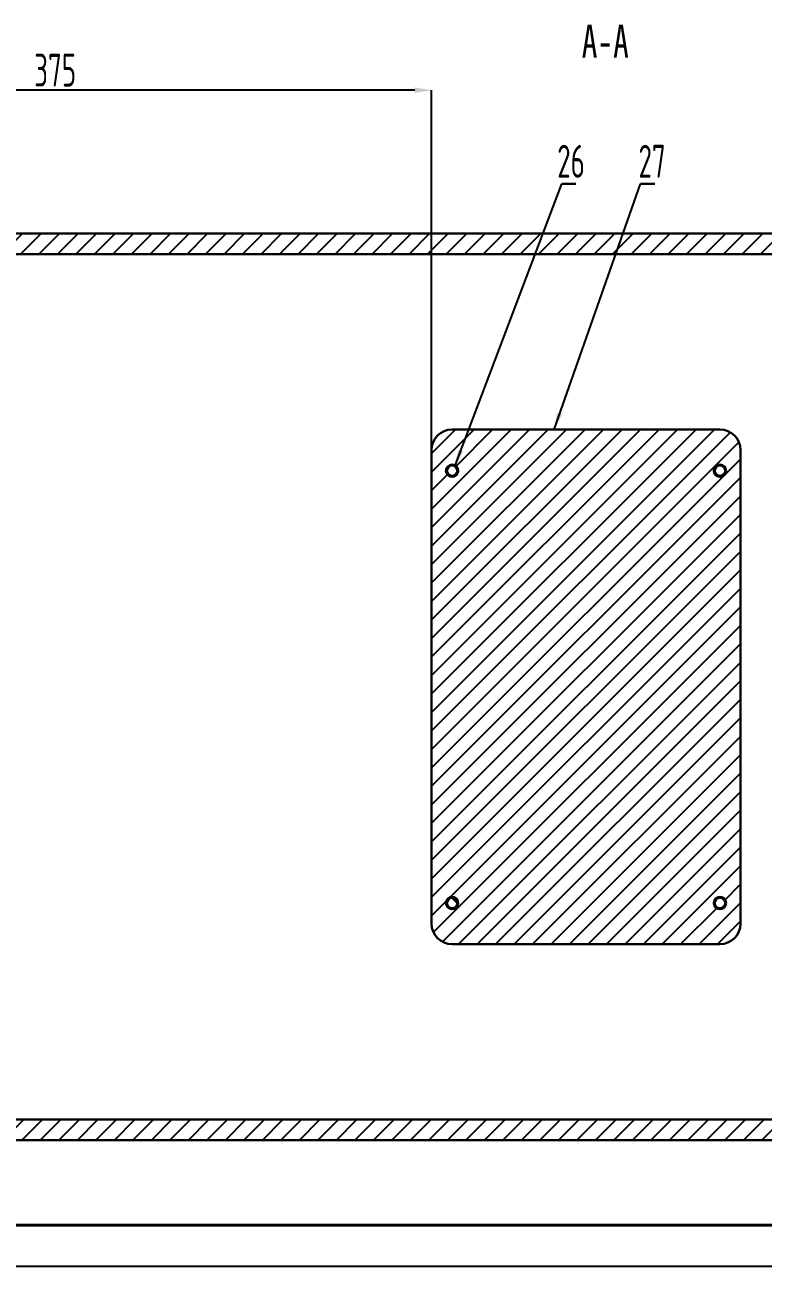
# Model space of a CAD drawing. Header units: millimetres. Extents: x 0 to 4412, y -498 to 1086.
# Drawn here: x 211 to 390.1, y 0 to 301.5 of the extents above; entities that cross this region are included whole.
import ezdxf

# ---------------------------------------------------------------- set-up
doc = ezdxf.new("R2010")
doc.units = ezdxf.units.MM
doc.header["$LTSCALE"] = 1.8
doc.header["$PDSIZE"] = -1
doc.layers.add('10', color=7, linetype='Continuous')
doc.layers.add('5', color=7, linetype='Continuous')
doc.styles.add('SLDTEXTSTYLE3', font='TXT', dxfattribs={"width": 0.7})
doc.dimstyles.new('SLDDIMSTYLE0', dxfattribs={"dimtxt": 3.5, "dimasz": 4.08, "dimexe": 0, "dimexo": 0.0625, "dimgap": 0.875, "dimtad": 2, "dimlfac": 2, "dimrnd": 1e-09, "dimzin": 12, "dimdsep": 46, "dimtxsty": 'SLDTEXTSTYLE3', "dimsah": 1, "dimcen": 0.09, "dimadec": 0, "dimazin": 3, "dimtfac": 1, "dimtofl": 0, "dimtmove": 0, "dimatfit": 3, "dimfxl": 1, "dimfrac": 2, "dimtolj": 1, "dimtzin": 12, "dimarcsym": 0})
doc.dimstyles.new('SLDDIMSTYLE2', dxfattribs={"dimtxt": 0.18, "dimasz": 4.08, "dimexe": 0, "dimexo": 0.0625, "dimgap": 0, "dimtad": 0, "dimtih": 1, "dimtoh": 1, "dimdec": 0, "dimrnd": 1e-09, "dimzin": 0, "dimdsep": 46, "dimtxsty": 'Standard', "dimsah": 1, "dimcen": 0.09, "dimadec": 0, "dimazin": 0, "dimtfac": 4.08, "dimtdec": 0, "dimtofl": 0, "dimtmove": 0, "dimatfit": 3, "dimfxl": 1, "dimfrac": 2, "dimtolj": 1, "dimtzin": 0, "dimarcsym": 0})

# ---------------------------------------------------------------- blocks, each defined once
blk = doc.blocks.new('_D_10')
at = {"layer": '10', "color": 0, "lineweight": -2, "transparency": 16777216}
for p, q in [((122.13, 240.88), (122.13, 285.65)), ((305.55, 285.65), (126.21, 285.65)), ((309.63, 198.28), (309.63, 285.65))]:
    blk.add_line(p, q, dxfattribs=at)
at = {"layer": '10', "color": 0, "transparency": 16777216}
for points in [[(126.21, 286.33), (126.21, 284.97), (122.13, 285.65)], [(305.55, 286.33), (305.55, 284.97), (309.63, 285.65)]]:
    blk.add_solid(points, dxfattribs=at)
at = {"layer": 'Defpoints', "color": 0, "transparency": 16777216}
for p in [(122.13, 285.65), (122.13, 240.81), (309.63, 198.21)]:
    blk.add_point(p, dxfattribs=at)
at = {"layer": '10', "color": 0, "lineweight": 25, "transparency": 16777216, "insert": (218.31, 294.52), "char_height": 3.5, "attachment_point": 2, "style": 'SLDTEXTSTYLE3'}
blk.add_mtext('\\A1;{\\Fgbenor|c134;\\H2.28571x;375}', dxfattribs=at)
blk = doc.blocks.new('SW_NOTE_0_25')
at = {"layer": '10', "color": 0}
for p, q in [((0, 0), (3.46, 0)), ((3.46, 0), (0, 0)), ((0, 0), (3.46, 0)), ((3.46, 0), (0, 0)), ((0, 0), (3.46, 0)), ((3.46, 0), (0, 0))]:
    blk.add_line(p, q, dxfattribs=at)
at = {"layer": '10', "color": 0, "insert": (2.82, 9.45), "char_height": 8, "attachment_point": 2, "style": 'SLDTEXTSTYLE3'}
blk.add_mtext('{\\Fgbenor|c134;27}', dxfattribs=at)
blk = doc.blocks.new('SW_NOTE_0_32')
at = {"layer": '10', "color": 0}
for p, q in [((0, 0), (3.46, 0)), ((3.46, 0), (0, 0)), ((0, 0), (3.46, 0)), ((3.46, 0), (0, 0)), ((0, 0), (3.46, 0)), ((3.46, 0), (0, 0))]:
    blk.add_line(p, q, dxfattribs=at)
at = {"layer": '10', "color": 0, "insert": (2.27, 9.45), "char_height": 8, "attachment_point": 2, "style": 'SLDTEXTSTYLE3'}
blk.add_mtext('{\\Fgbenor|c134;26}', dxfattribs=at)

msp = doc.modelspace()

# ---------------------------------------------------------------- hatches: boundary and pattern name
at = {"layer": '10', "linetype": 'Continuous', "lineweight": 25}
h = msp.add_hatch(dxfattribs=at)
h.set_pattern_fill('ANSI31', color=256, style=0)
edge = h.paths.add_edge_path(flags=0)
edge.add_line((132.1298, 30.6141), (562.1298, 30.6141))
edge.add_arc((562.1298, 40.6141), 10, 270, 360)
edge.add_line((572.1298, 40.6141), (572.1298, 240.8141))
edge.add_arc((562.1298, 240.8141), 10, 0, 90)
edge.add_line((562.1298, 250.8141), (132.1298, 250.8141))
edge.add_arc((132.1298, 240.8141), 10, 90, 180)
edge.add_line((122.1298, 240.8141), (122.1298, 40.6141))
edge.add_arc((132.1298, 40.6141), 10, 180, 270)
edge = h.paths.add_edge_path(flags=0)
edge.add_arc((137.1298, 45.6141), 10, 180, 270, ccw=False)
edge.add_line((127.1298, 45.6141), (127.1298, 235.8141))
edge.add_arc((137.1298, 235.8141), 10, 90, 180, ccw=False)
edge.add_line((137.1298, 245.8141), (557.1298, 245.8141))
edge.add_arc((557.1298, 235.8141), 10, 0, 90, ccw=False)
edge.add_line((567.1298, 235.8141), (567.1298, 45.6141))
edge.add_arc((557.1298, 45.6141), 10, -90, 0, ccw=False)
edge.add_line((557.1298, 35.6141), (137.1298, 35.6141))
h = msp.add_hatch(dxfattribs=at)
h.set_pattern_fill('ANSI31', color=256, style=0)
edge = h.paths.add_edge_path(flags=0)
edge.add_line((384.6298, 83.2141), (384.6298, 198.2141))
edge.add_arc((379.6298, 198.2141), 5, 0, 90)
edge.add_line((379.6298, 203.2141), (314.6298, 203.2141))
edge.add_arc((314.6298, 198.2141), 5, 90, 180)
edge.add_line((309.6298, 198.2141), (309.6298, 83.2141))
edge.add_arc((314.6298, 83.2141), 5, 180, 270)
edge.add_line((314.6298, 78.2141), (379.6298, 78.2141))
edge.add_arc((379.6298, 83.2141), 5, 270, 360)
edge = h.paths.add_edge_path(flags=0)
edge.add_arc((379.6298, 193.2141), 1.25, 0, 360)
edge = h.paths.add_edge_path(flags=0)
edge.add_arc((379.6298, 88.2141), 1.25, 0, 360)
edge = h.paths.add_edge_path(flags=0)
edge.add_arc((314.6298, 193.2141), 1.25, 0, 360)
edge = h.paths.add_edge_path(flags=0)
edge.add_arc((314.6298, 88.2141), 1.25, 0, 360)
at = {"layer": '10', "linetype": 'Continuous', "lineweight": 18}
h = msp.add_hatch(dxfattribs=at)
h.set_pattern_fill('ANSI32', color=256, angle=90, style=0)
edge = h.paths.add_edge_path(flags=0)
edge.add_arc((314.6298, 193.2141), 1.5, 0, 360)
h = msp.add_hatch(dxfattribs=at)
h.set_pattern_fill('ANSI32', color=256, angle=90, style=0)
edge = h.paths.add_edge_path(flags=0)
edge.add_arc((379.6298, 193.2141), 1.5, 0, 360)
at = {"layer": '10', "linetype": 'Continuous', "lineweight": 30}
h = msp.add_hatch(dxfattribs=at)
h.set_pattern_fill('ANSI32', color=256, angle=90, style=0)
edge = h.paths.add_edge_path(flags=0)
edge.add_arc((314.6298, 88.2141), 1.5, 0, 360)
at = {"layer": '10', "linetype": 'Continuous', "lineweight": 18}
h = msp.add_hatch(dxfattribs=at)
h.set_pattern_fill('ANSI32', color=256, angle=90, style=0)
edge = h.paths.add_edge_path(flags=0)
edge.add_arc((379.6298, 88.2141), 1.5, 0, 360)

# ---------------------------------------------------------------- linework, layer by layer
at = {"color": 7, "linetype": 'Continuous', "lineweight": 30}
for p, q in [((132.1298, 250.8141), (562.1298, 250.8141)), ((137.1298, 245.8141), (557.1298, 245.8141)), ((314.6298, 203.2141), (379.6298, 203.2141)), ((309.6298, 83.2141), (309.6298, 198.2141)), ((384.6298, 198.2141), (384.6298, 83.2141)), ((379.6298, 78.2141), (314.6298, 78.2141)), ((557.1298, 35.6141), (137.1298, 35.6141)), ((562.1298, 30.6141), (132.1298, 30.6141))]:
    msp.add_line(p, q, dxfattribs=at)
for centre, radius in [((314.6298, 193.2141), 1.5), ((314.6298, 193.2141), 1.25), ((379.6298, 193.2141), 1.5), ((379.6298, 193.2141), 1.25), ((314.6298, 88.2141), 1.5), ((314.6298, 88.2141), 1.25), ((379.6298, 88.2141), 1.5), ((379.6298, 88.2141), 1.25)]:
    msp.add_circle(centre, radius, dxfattribs=at)
for centre, start, end in [((314.6298, 198.2141), 90, 180), ((379.6298, 198.2141), 0, 90), ((314.6298, 83.2141), 180, 270), ((379.6298, 83.2141), 270, 0)]:
    msp.add_arc(centre, 5, start, end, dxfattribs=at)
at = {"layer": '5', "color": 7, "lineweight": 40}
msp.add_line((25, 10), (1179, 10), dxfattribs=at)
at = {"layer": '5', "color": 7}
msp.add_line((0, 0), (1189, 0), dxfattribs=at)

# ---------------------------------------------------------------- block references
at = {"layer": '10', "lineweight": 30}
for name, p in [('SW_NOTE_0_32', (341.2273, 262.9325)), ('SW_NOTE_0_25', (360.3377, 262.9325))]:
    msp.add_blockref(name, p, dxfattribs=at)

# ---------------------------------------------------------------- texts
at = {"layer": '10', "insert": (351.8006, 301.5252), "char_height": 8, "attachment_point": 2, "style": 'SLDTEXTSTYLE3'}
msp.add_mtext('A-A', dxfattribs=at)

# ---------------------------------------------------------------- dimensions: what is measured, and where the dimension line sits
at = {"layer": '10', "lineweight": 25}
dim = msp.add_linear_dim(base=(122.1298, 285.6498), p1=(309.6298, 198.2141), p2=(122.1298, 240.8141), angle=0, text='{\\Fgbenor|c134;\\H2.28571x;<>}', dimstyle='SLDDIMSTYLE0', dxfattribs=at)
dim.commit()
dim.dimension.update_dxf_attribs({"geometry": '_D_10', "text_midpoint": (218.3105, 285.6498), "dimtype": 160})

# ---------------------------------------------------------------- leaders
for points in [[(315.2811, 194.281), (341.2273, 262.9325)], [(339.3655, 203.2141), (360.3377, 262.9325)]]:
    msp.add_leader(points, dimstyle='SLDDIMSTYLE2', dxfattribs=at)

doc.saveas('drawing.dxf')
